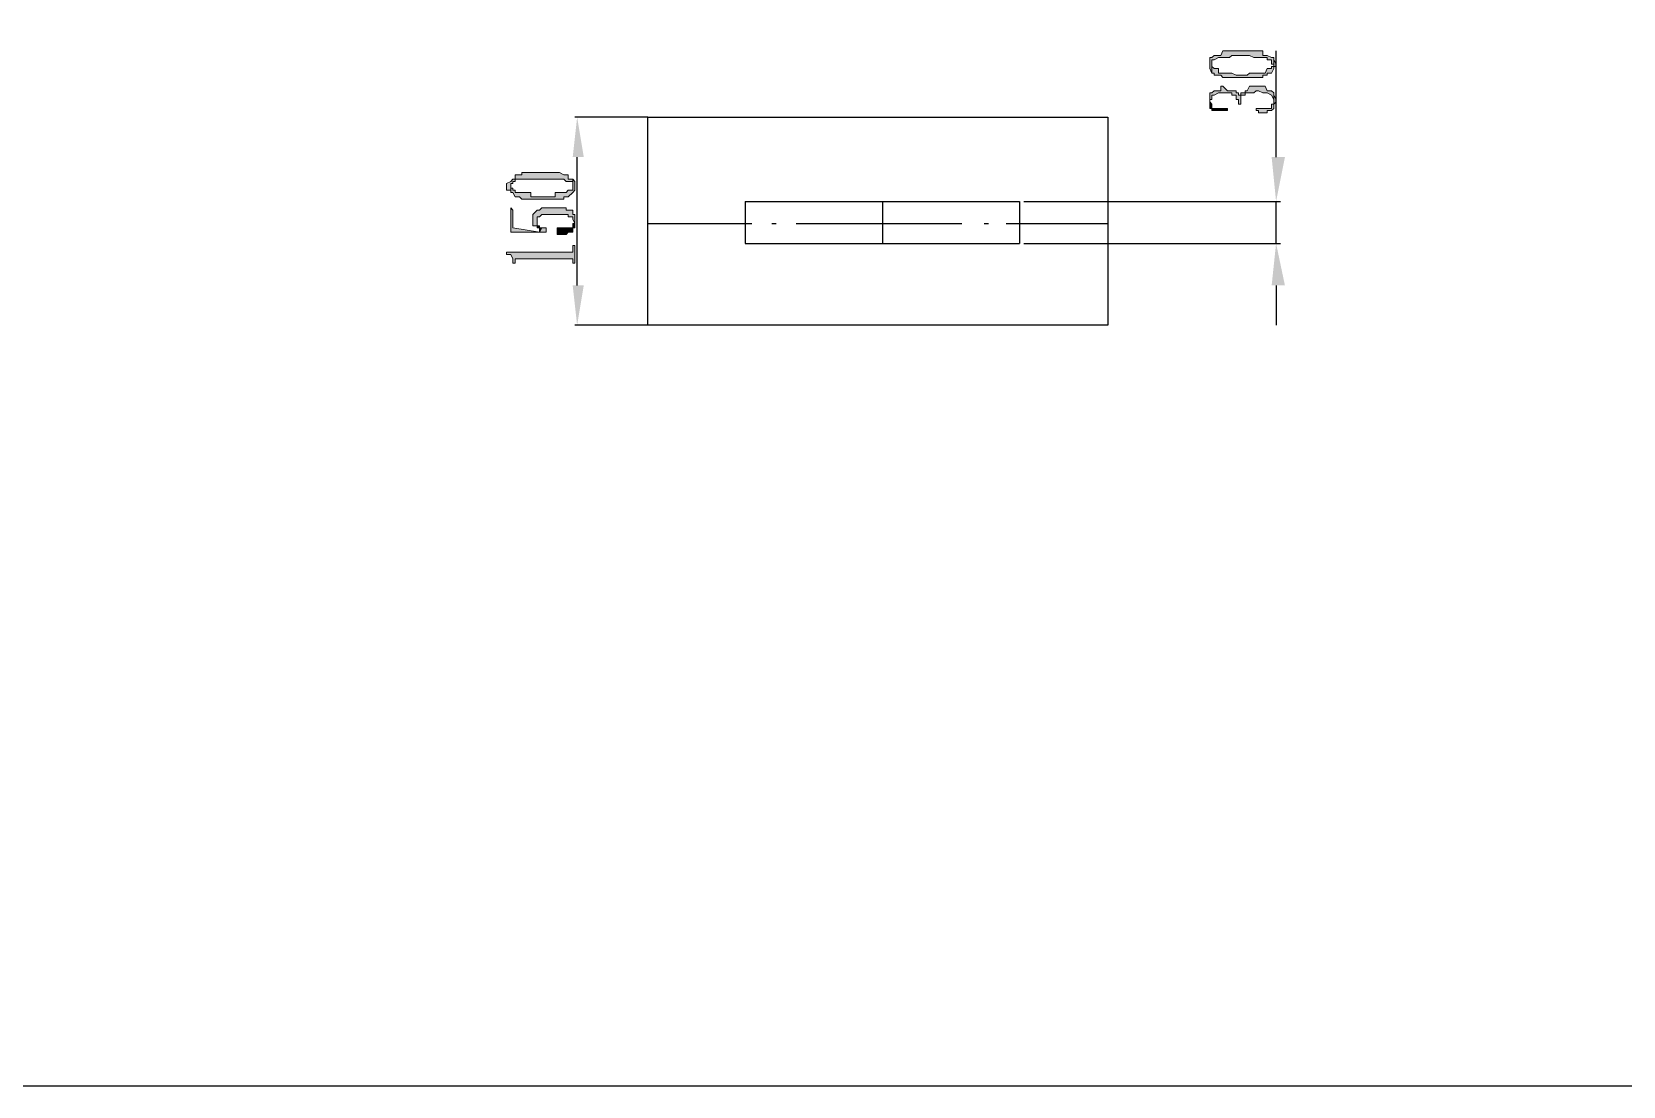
# Model space of a CAD drawing. Header units: millimetres. Extents: x 20 to 821, y 1 to 1134.
# Drawn here: x 149.7 to 279.2, y 0.5 to 86.3 of the extents above; entities that cross this region are included whole.
import ezdxf

# ---------------------------------------------------------------- set-up
doc = ezdxf.new("R2010")
doc.units = ezdxf.units.MM
doc.layers.add('1', color=7, linetype='Continuous')

msp = doc.modelspace()

# ---------------------------------------------------------------- hatches: boundary and pattern name
h = msp.add_hatch(color=0)
h.dxf.hatch_style = 2
h.paths.add_polyline_path([(245.52, 83.661732), (245.52, 83.301732), (245.7, 82.941732), (245.7, 84.021732), (245.88, 84.021732), (246.24, 84.201732), (247.14, 84.201732), (247.32, 84.381732), (248.04, 84.381732), (248.4, 84.381732), (248.76, 84.381732), (249.12, 84.201732), (250.2, 84.201732), (250.2, 84.021732), (250.56, 84.021732), (250.56, 83.661732), (250.74, 83.661732), (250.74, 84.201732), (250.56, 84.201732), (250.2, 84.381732), (249.84, 84.381732), (249.84, 84.741732), (246.6, 84.741732), (246.42, 84.381732), (245.88, 84.381732), (245.7, 84.201732), (245.52, 84.201732), (245.52, 84.021732)])
h = msp.add_hatch(color=0)
h.dxf.hatch_style = 2
h.paths.add_polyline_path([(245.7, 82.941732), (245.88, 82.941732), (245.88, 82.761732), (246.42, 82.761732), (246.6, 82.581732), (249.84, 82.581732), (249.84, 82.761732), (250.2, 82.761732), (250.2, 82.941732), (250.56, 82.941732), (250.74, 83.301732), (250.74, 83.481732), (250.92, 83.481732), (250.92, 83.661732), (250.74, 84.021732), (250.74, 84.201732), (250.74, 83.661732), (250.74, 83.481732), (250.56, 83.481732), (250.56, 83.301732), (250.2, 83.301732), (250.02, 82.941732), (248.76, 82.941732), (248.58, 82.761732), (247.68, 82.761732), (247.32, 82.941732), (246.24, 82.941732), (246.24, 83.301732), (245.88, 83.301732), (245.7, 83.481732), (245.7, 83.661732)])
h = msp.add_hatch(color=0)
h.dxf.hatch_style = 2
h.paths.add_polyline_path([(245.52, 80.601732), (245.52, 80.421732), (245.52, 80.601732), (245.52, 80.781732), (245.7, 80.781732), (245.7, 81.141732), (245.88, 81.141732), (246.24, 81.321732), (247.32, 81.321732), (247.32, 81.141732), (247.68, 81.141732), (247.68, 80.781732), (247.86, 80.781732), (247.86, 80.421732), (248.04, 80.421732), (248.04, 81.141732), (248.4, 81.141732), (248.4, 81.321732), (248.58, 81.321732), (249.12, 81.321732), (249.3, 81.501732), (249.48, 81.501732), (249.84, 81.321732), (250.2, 81.321732), (250.56, 81.141732), (250.74, 80.781732), (250.74, 80.601732), (250.74, 81.321732), (250.56, 81.501732), (250.2, 81.501732), (250.02, 81.861732), (248.76, 81.861732), (248.58, 81.501732), (248.4, 81.501732), (248.4, 81.321732), (248.04, 81.321732), (248.04, 81.141732), (247.86, 81.141732), (247.86, 81.321732), (247.68, 81.321732), (247.68, 81.501732), (246.96, 81.501732), (246.6, 81.861732), (246.42, 81.861732), (246.42, 81.501732), (245.88, 81.501732), (245.7, 81.321732), (245.52, 81.321732), (245.52, 81.141732)])
h = msp.add_hatch(color=0)
h.dxf.hatch_style = 2
h.paths.add_polyline_path([(245.52, 80.421732), (245.52, 80.061732), (245.7, 80.061732), (245.7, 79.881732), (245.88, 79.881732), (246.96, 79.881732), (246.96, 80.061732), (245.7, 80.061732), (245.7, 80.421732), (245.52, 80.601732)])
h = msp.add_hatch(color=0)
h.dxf.hatch_style = 2
h.paths.add_polyline_path([(249.3, 79.881732), (249.48, 79.881732), (249.48, 79.701732), (250.2, 79.701732), (250.2, 79.881732), (250.56, 79.881732), (250.74, 80.061732), (250.74, 80.421732), (250.92, 80.601732), (250.92, 80.781732), (250.74, 81.141732), (250.74, 81.321732), (250.74, 80.601732), (250.74, 80.421732), (250.56, 80.421732), (250.56, 80.061732), (249.3, 80.061732)])
h = msp.add_hatch(color=1)
h.dxf.hatch_style = 2
h.paths.add_polyline_path([(193.68, 76.101732), (194.58, 76.101732), (194.04, 79.341732)])
h = msp.add_hatch(color=1)
h.dxf.hatch_style = 2
h.paths.add_polyline_path([(250.56, 76.101732), (251.64, 76.101732), (250.92, 72.501732)])
h = msp.add_hatch(color=0)
h.dxf.hatch_style = 2
h.paths.add_polyline_path([(188.28, 73.581732), (188.28, 73.401732), (188.64, 73.401732), (188.64, 73.221732), (188.64, 73.581732), (188.64, 73.941732), (188.82, 73.941732), (188.82, 74.121732), (189, 74.121732), (189, 74.301732), (189.36, 74.301732), (191.16, 74.301732), (192.96, 74.301732), (193.14, 74.121732), (193.68, 74.121732), (193.68, 73.941732), (193.68, 73.581732), (193.68, 74.301732), (193.32, 74.301732), (193.32, 74.661732), (192.96, 74.661732), (192.6, 74.841732), (189.54, 74.841732), (189.54, 74.661732), (189, 74.661732), (189, 74.301732), (188.82, 74.301732), (188.64, 74.121732), (188.28, 73.941732)])
h = msp.add_hatch(color=0)
h.dxf.hatch_style = 2
h.paths.add_polyline_path([(188.64, 73.221732), (188.82, 73.221732), (189, 72.861732), (189.36, 72.861732), (189.54, 72.681732), (192.6, 72.681732), (192.96, 72.681732), (192.96, 72.861732), (193.14, 72.861732), (193.32, 72.861732), (193.68, 73.221732), (193.86, 73.401732), (193.86, 74.121732), (193.68, 74.301732), (193.68, 73.401732), (193.32, 73.401732), (193.14, 73.221732), (192.24, 73.221732), (192.24, 72.861732), (190.26, 72.861732), (190.26, 73.221732), (189, 73.221732), (189, 73.401732), (188.82, 73.401732), (188.82, 73.581732), (188.64, 73.581732)])
h = msp.add_hatch(color=0)
h.dxf.hatch_style = 2
h.paths.add_polyline_path([(188.64, 71.961732), (188.64, 69.981732), (191.52, 69.981732), (191.52, 70.341732), (191.16, 70.341732), (190.98, 69.981732), (188.82, 70.341732), (188.82, 71.781732)])
h = msp.add_hatch(color=0)
h.dxf.hatch_style = 2
h.paths.add_polyline_path([(190.44, 71.061732), (190.44, 70.521732), (190.8, 70.521732), (190.8, 71.241732), (190.98, 71.241732), (191.16, 71.421732), (193.14, 71.421732), (193.32, 71.421732), (193.32, 71.241732), (193.68, 71.241732), (193.68, 71.061732), (193.86, 70.701732), (193.86, 70.341732), (193.86, 70.521732), (193.86, 71.421732), (193.68, 71.421732), (193.68, 71.781732), (193.32, 71.781732), (193.14, 71.781732), (193.14, 71.961732), (191.16, 71.961732), (190.98, 71.781732), (190.8, 71.781732), (190.44, 71.421732)])
h = msp.add_hatch(color=0)
h.dxf.hatch_style = 2
h.paths.add_polyline_path([(190.8, 70.521732), (190.8, 70.341732), (190.98, 70.341732), (190.98, 69.981732), (191.16, 70.341732), (190.98, 70.341732), (190.98, 70.521732), (190.8, 70.521732), (190.8, 70.701732), (190.8, 71.061732)])
h = msp.add_hatch(color=0)
h.dxf.hatch_style = 2
h.paths.add_polyline_path([(192.42, 69.981732), (192.42, 69.801732), (192.6, 69.801732), (193.14, 69.801732), (193.32, 69.981732), (193.68, 69.981732), (193.68, 70.341732), (193.86, 70.341732), (193.86, 70.701732), (193.68, 70.701732), (193.68, 70.521732), (193.68, 70.341732), (193.32, 70.341732), (192.96, 70.341732), (192.42, 70.341732)])
h = msp.add_hatch(color=0)
h.dxf.hatch_style = 2
h.paths.add_polyline_path([(188.28, 68.361732), (188.28, 68.181732), (188.64, 68.181732), (188.82, 67.821732), (188.82, 67.461732), (189, 67.461732), (189, 67.821732), (189.36, 67.821732), (193.68, 67.821732), (193.68, 67.641732), (193.68, 67.461732), (193.86, 67.461732), (193.86, 68.901732), (193.68, 68.901732), (193.68, 68.541732), (193.68, 68.361732), (193.32, 68.361732)])
h = msp.add_hatch(color=1)
h.dxf.hatch_style = 2
h.paths.add_polyline_path([(250.56, 65.661732), (251.64, 65.661732), (250.92, 69.081732)])
h = msp.add_hatch(color=1)
h.dxf.hatch_style = 2
h.paths.add_polyline_path([(193.68, 65.661732), (194.58, 65.661732), (194.04, 62.421732)])

# ---------------------------------------------------------------- linework, layer by layer
at = {"layer": '1', "color": 0, "lineweight": 25}
for points in [[(20.16, 1133.601732), (821.16, 1133.601732), (821.16, 0.501732), (20.16, 0.501732), (20.16, 1133.601732)], [(199.8, 62.421732), (199.8, 79.341732), (237.24, 79.341732), (237.24, 62.421732), (199.8, 62.421732)], [(207.72, 72.501732), (207.72, 69.081732)], [(207.72, 72.501732), (230.04, 72.501732)], [(230.04, 72.501732), (230.04, 69.081732)], [(207.72, 69.081732), (230.04, 69.081732)]]:
    msp.add_lwpolyline(points, dxfattribs=at)
at = {"layer": '1', "color": 0, "lineweight": 5}
for points in [[(245.52, 83.661732), (245.52, 83.301732), (245.7, 82.941732), (245.7, 84.021732), (245.88, 84.021732), (246.24, 84.201732), (247.14, 84.201732), (247.32, 84.381732), (248.04, 84.381732), (248.4, 84.381732), (248.76, 84.381732), (249.12, 84.201732), (250.2, 84.201732), (250.2, 84.021732), (250.56, 84.021732), (250.56, 83.661732), (250.74, 83.661732), (250.74, 84.201732), (250.56, 84.201732), (250.2, 84.381732), (249.84, 84.381732), (249.84, 84.741732), (246.6, 84.741732), (246.42, 84.381732), (245.88, 84.381732), (245.7, 84.201732), (245.52, 84.201732), (245.52, 84.021732), (245.52, 83.661732)], [(245.7, 82.941732), (245.88, 82.941732), (245.88, 82.761732), (246.42, 82.761732), (246.6, 82.581732), (249.84, 82.581732), (249.84, 82.761732), (250.2, 82.761732), (250.2, 82.941732), (250.56, 82.941732), (250.74, 83.301732), (250.74, 83.481732), (250.92, 83.481732), (250.92, 83.661732), (250.74, 84.021732), (250.74, 84.201732), (250.74, 83.661732), (250.74, 83.481732), (250.56, 83.481732), (250.56, 83.301732), (250.2, 83.301732), (250.02, 82.941732), (248.76, 82.941732), (248.58, 82.761732), (247.68, 82.761732), (247.32, 82.941732), (246.24, 82.941732), (246.24, 83.301732), (245.88, 83.301732), (245.7, 83.481732), (245.7, 83.661732), (245.7, 82.941732)], [(245.52, 80.601732), (245.52, 80.421732), (245.52, 80.601732), (245.52, 80.781732), (245.7, 80.781732), (245.7, 81.141732), (245.88, 81.141732), (246.24, 81.321732), (247.32, 81.321732), (247.32, 81.141732), (247.68, 81.141732), (247.68, 80.781732), (247.86, 80.781732), (247.86, 80.421732), (248.04, 80.421732), (248.04, 81.141732), (248.4, 81.141732), (248.4, 81.321732), (248.58, 81.321732), (249.12, 81.321732), (249.3, 81.501732), (249.48, 81.501732), (249.84, 81.321732), (250.2, 81.321732), (250.56, 81.141732), (250.74, 80.781732), (250.74, 80.601732), (250.74, 81.321732), (250.56, 81.501732), (250.2, 81.501732), (250.02, 81.861732), (248.76, 81.861732), (248.58, 81.501732), (248.4, 81.501732), (248.4, 81.321732), (248.04, 81.321732), (248.04, 81.141732), (247.86, 81.141732), (247.86, 81.321732), (247.68, 81.321732), (247.68, 81.501732), (246.96, 81.501732), (246.6, 81.861732), (246.42, 81.861732), (246.42, 81.501732), (245.88, 81.501732), (245.7, 81.321732), (245.52, 81.321732), (245.52, 81.141732), (245.52, 80.601732)], [(245.52, 80.421732), (245.52, 80.061732), (245.7, 80.061732), (245.7, 79.881732), (245.88, 79.881732), (246.96, 79.881732), (246.96, 80.061732), (245.7, 80.061732), (245.7, 80.421732), (245.7, 80.421732), (245.52, 80.601732), (245.52, 80.421732)], [(249.3, 79.881732), (249.48, 79.881732), (249.48, 79.701732), (250.2, 79.701732), (250.2, 79.881732), (250.56, 79.881732), (250.74, 80.061732), (250.74, 80.421732), (250.92, 80.601732), (250.92, 80.781732), (250.74, 81.141732), (250.74, 81.321732), (250.74, 80.601732), (250.74, 80.421732), (250.74, 80.421732), (250.56, 80.421732), (250.56, 80.061732), (249.3, 80.061732), (249.3, 79.881732)], [(188.28, 73.581732), (188.28, 73.401732), (188.64, 73.401732), (188.64, 73.221732), (188.64, 73.581732), (188.64, 73.941732), (188.82, 73.941732), (188.82, 74.121732), (189, 74.121732), (189, 74.301732), (189.36, 74.301732), (191.16, 74.301732), (191.16, 74.301732), (192.96, 74.301732), (193.14, 74.121732), (193.68, 74.121732), (193.68, 73.941732), (193.68, 73.581732), (193.68, 74.301732), (193.32, 74.301732), (193.32, 74.661732), (192.96, 74.661732), (192.6, 74.841732), (189.54, 74.841732), (189.54, 74.661732), (189, 74.661732), (189, 74.301732), (188.82, 74.301732), (188.64, 74.121732), (188.28, 73.941732), (188.28, 73.581732)], [(188.64, 73.221732), (188.82, 73.221732), (189, 72.861732), (189.36, 72.861732), (189.54, 72.681732), (192.6, 72.681732), (192.96, 72.681732), (192.96, 72.861732), (193.14, 72.861732), (193.32, 72.861732), (193.68, 73.221732), (193.86, 73.401732), (193.86, 74.121732), (193.68, 74.301732), (193.68, 73.401732), (193.32, 73.401732), (193.14, 73.221732), (192.24, 73.221732), (192.24, 72.861732), (190.26, 72.861732), (190.26, 73.221732), (189, 73.221732), (189, 73.401732), (188.82, 73.401732), (188.82, 73.581732), (188.64, 73.581732), (188.64, 73.221732)], [(188.64, 71.961732), (188.64, 69.981732), (191.52, 69.981732), (191.52, 70.341732), (191.16, 70.341732), (190.98, 69.981732), (188.82, 70.341732), (188.82, 71.781732), (188.64, 71.961732)], [(190.44, 71.061732), (190.44, 70.521732), (190.8, 70.521732), (190.8, 71.241732), (190.98, 71.241732), (191.16, 71.421732), (193.14, 71.421732), (193.14, 71.421732), (193.32, 71.421732), (193.32, 71.241732), (193.68, 71.241732), (193.68, 71.061732), (193.86, 70.701732), (193.86, 70.341732), (193.86, 70.521732), (193.86, 71.421732), (193.68, 71.421732), (193.68, 71.781732), (193.32, 71.781732), (193.14, 71.781732), (193.14, 71.961732), (191.16, 71.961732), (190.98, 71.781732), (190.8, 71.781732), (190.44, 71.421732), (190.44, 71.061732)], [(190.8, 70.521732), (190.8, 70.341732), (190.98, 70.341732), (190.98, 69.981732), (191.16, 70.341732), (190.98, 70.341732), (190.98, 70.521732), (190.8, 70.521732), (190.8, 70.701732), (190.8, 71.061732), (190.8, 70.521732)], [(192.42, 69.981732), (192.42, 69.801732), (192.6, 69.801732), (193.14, 69.801732), (193.32, 69.981732), (193.68, 69.981732), (193.68, 70.341732), (193.86, 70.341732), (193.86, 70.701732), (193.68, 70.701732), (193.68, 70.521732), (193.68, 70.341732), (193.32, 70.341732), (192.96, 70.341732), (192.96, 70.341732), (192.42, 70.341732), (192.42, 69.981732)], [(188.28, 68.361732), (188.28, 68.181732), (188.64, 68.181732), (188.82, 67.821732), (188.82, 67.461732), (189, 67.461732), (189, 67.821732), (189.36, 67.821732), (193.68, 67.821732), (193.68, 67.641732), (193.68, 67.461732), (193.86, 67.461732), (193.86, 68.901732), (193.68, 68.901732), (193.68, 68.541732), (193.68, 68.361732), (193.32, 68.361732), (188.28, 68.361732)]]:
    msp.add_lwpolyline(points, dxfattribs=at)
at = {"layer": '1', "color": 1, "lineweight": 25}
for points in [[(250.92, 76.101732), (250.92, 84.741732)], [(199.8, 79.341732), (193.86, 79.341732)], [(194.04, 65.661732), (194.04, 76.101732)], [(230.4, 72.501732), (251.28, 72.501732)], [(250.92, 69.081732), (250.92, 72.501732)], [(230.4, 69.081732), (251.28, 69.081732)], [(250.92, 65.661732), (250.92, 62.421732)], [(199.8, 62.421732), (193.86, 62.421732)]]:
    msp.add_lwpolyline(points, dxfattribs=at)
at = {"layer": '1', "color": 2, "lineweight": 25}
for points in [[(218.88, 72.501732), (218.88, 69.081732)], [(199.8, 70.701732), (208.26, 70.701732)], [(209.88, 70.701732), (210.24, 70.701732)], [(211.86, 70.701732), (225.36, 70.701732)], [(227.16, 70.701732), (227.52, 70.701732)], [(228.96, 70.701732), (237.24, 70.701732)]]:
    msp.add_lwpolyline(points, dxfattribs=at)

doc.saveas('drawing.dxf')
